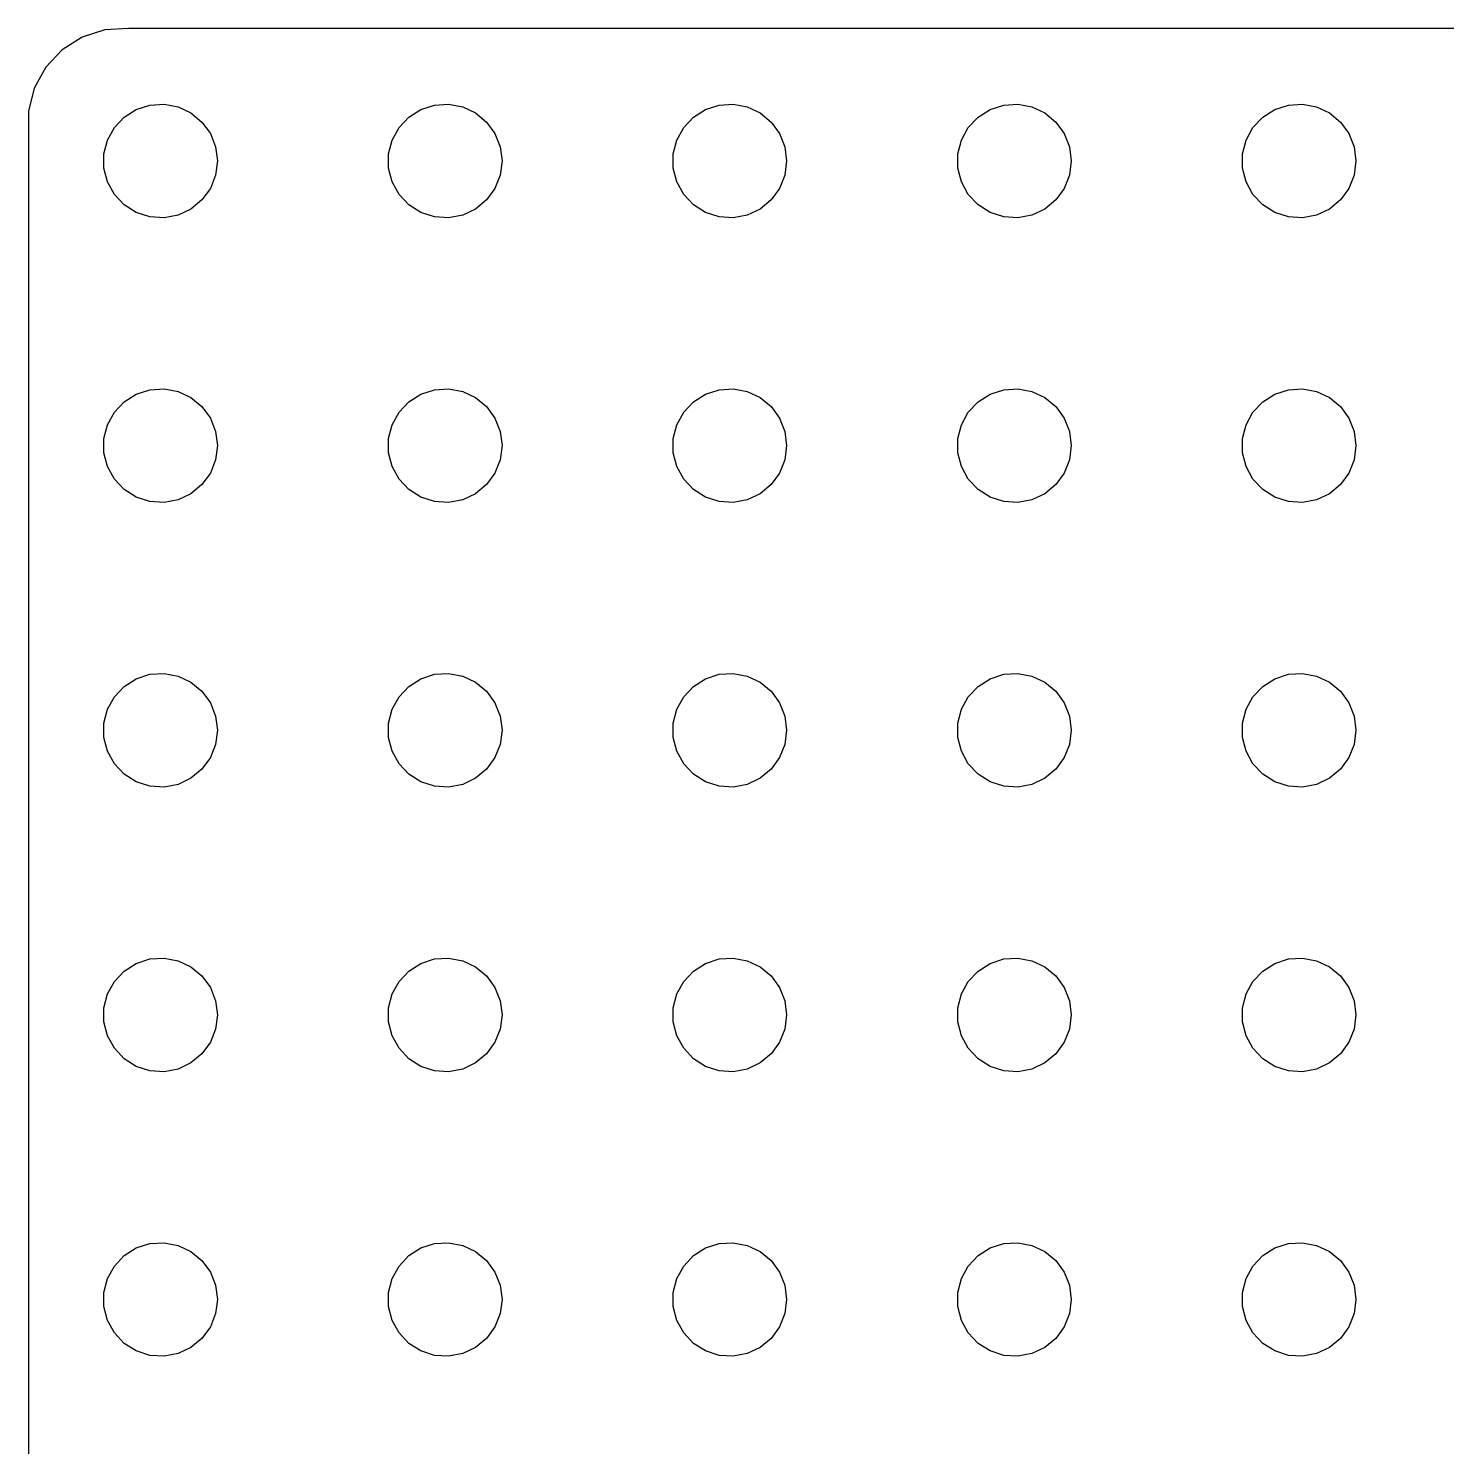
# Model space of a CAD drawing. Header units: metres. Extents: x -149 to 150, y -149 to 149.
# Drawn here: x -149.5 to -74.7, y 74.7 to 149.5 of the extents above; entities that cross this region are included whole.
import ezdxf

# ---------------------------------------------------------------- set-up
doc = ezdxf.new("R2010")
doc.units = ezdxf.units.M

msp = doc.modelspace()

# ---------------------------------------------------------------- linework, layer by layer
for p, q in [((-144.186, 149.49), (-145.437, 149.411)), ((144.814, 149.49), (-144.186, 149.49)), ((-146.629, 149.024), (-147.687, 148.353)), ((-145.437, 149.411), (-146.629, 149.024)), ((-147.687, 148.353), (-148.545, 147.439)), ((-148.545, 147.439), (-149.149, 146.341)), ((-149.149, 146.341), (-149.461, 145.127)), ((-149.461, 145.127), (-149.461, -145.127)), ((-144.412, 144.812), (-143.777, 145.214)), ((-143.777, 145.214), (-143.062, 145.447)), ((-143.062, 145.447), (-142.312, 145.494)), ((-142.312, 145.494), (-141.573, 145.353)), ((-141.573, 145.353), (-140.893, 145.033)), ((-140.893, 145.033), (-140.313, 144.554)), ((-129.412, 144.812), (-128.777, 145.214)), ((-128.777, 145.214), (-128.062, 145.447)), ((-128.062, 145.447), (-127.312, 145.494)), ((-127.312, 145.494), (-126.573, 145.353)), ((-126.573, 145.353), (-125.893, 145.033)), ((-125.893, 145.033), (-125.313, 144.554)), ((-114.412, 144.812), (-113.777, 145.214)), ((-113.777, 145.214), (-113.062, 145.447)), ((-113.062, 145.447), (-112.312, 145.494)), ((-112.312, 145.494), (-111.573, 145.353)), ((-111.573, 145.353), (-110.893, 145.033)), ((-110.893, 145.033), (-110.313, 144.554)), ((-99.4123, 144.812), (-98.7773, 145.214)), ((-98.7773, 145.214), (-98.0621, 145.447)), ((-98.0621, 145.447), (-97.3116, 145.494)), ((-97.3116, 145.494), (-96.573, 145.353)), ((-96.573, 145.353), (-95.8925, 145.033)), ((-95.8925, 145.033), (-95.3131, 144.554)), ((-84.4123, 144.812), (-83.7773, 145.214)), ((-83.7773, 145.214), (-83.0621, 145.447)), ((-83.0621, 145.447), (-82.3116, 145.494)), ((-82.3116, 145.494), (-81.573, 145.353)), ((-81.573, 145.353), (-80.8925, 145.033)), ((-80.8925, 145.033), (-80.3131, 144.554)), ((-145.289, 143.604), (-144.927, 144.263)), ((-144.927, 144.263), (-144.412, 144.812)), ((-140.313, 144.554), (-139.871, 143.945)), ((-130.289, 143.604), (-129.927, 144.263)), ((-129.927, 144.263), (-129.412, 144.812)), ((-125.313, 144.554), (-124.871, 143.945)), ((-115.289, 143.604), (-114.927, 144.263)), ((-114.927, 144.263), (-114.412, 144.812)), ((-110.313, 144.554), (-109.871, 143.945)), ((-100.289, 143.604), (-99.927, 144.263)), ((-99.927, 144.263), (-99.4123, 144.812)), ((-95.3131, 144.554), (-94.8711, 143.945)), ((-85.2893, 143.604), (-84.927, 144.263)), ((-84.927, 144.263), (-84.4123, 144.812)), ((-80.3131, 144.554), (-79.8711, 143.945)), ((-145.476, 142.876), (-145.289, 143.604)), ((-139.871, 143.945), (-139.594, 143.246)), ((-130.476, 142.876), (-130.289, 143.604)), ((-124.871, 143.945), (-124.594, 143.246)), ((-115.476, 142.876), (-115.289, 143.604)), ((-109.871, 143.945), (-109.594, 143.246)), ((-100.476, 142.876), (-100.289, 143.604)), ((-94.8711, 143.945), (-94.5943, 143.246)), ((-85.4763, 142.876), (-85.2893, 143.604)), ((-79.8711, 143.945), (-79.5943, 143.246)), ((-145.476, 142.124), (-145.476, 142.876)), ((-139.594, 143.246), (-139.5, 142.5)), ((-130.476, 142.124), (-130.476, 142.876)), ((-124.594, 143.246), (-124.5, 142.5)), ((-115.476, 142.124), (-115.476, 142.876)), ((-109.594, 143.246), (-109.5, 142.5)), ((-100.476, 142.124), (-100.476, 142.876)), ((-94.5943, 143.246), (-94.5, 142.5)), ((-85.4763, 142.124), (-85.4763, 142.876)), ((-79.5943, 143.246), (-79.5, 142.5)), ((-145.289, 141.396), (-145.476, 142.124)), ((-139.5, 142.5), (-139.594, 141.754)), ((-130.289, 141.396), (-130.476, 142.124)), ((-124.5, 142.5), (-124.594, 141.754)), ((-115.289, 141.396), (-115.476, 142.124)), ((-109.5, 142.5), (-109.594, 141.754)), ((-100.289, 141.396), (-100.476, 142.124)), ((-94.5, 142.5), (-94.5943, 141.754)), ((-85.2893, 141.396), (-85.4763, 142.124)), ((-79.5, 142.5), (-79.5943, 141.754)), ((-144.927, 140.737), (-145.289, 141.396)), ((-139.594, 141.754), (-139.871, 141.055)), ((-129.927, 140.737), (-130.289, 141.396)), ((-124.594, 141.754), (-124.871, 141.055)), ((-114.927, 140.737), (-115.289, 141.396)), ((-109.594, 141.754), (-109.871, 141.055)), ((-99.927, 140.737), (-100.289, 141.396)), ((-94.5943, 141.754), (-94.8711, 141.055)), ((-84.927, 140.737), (-85.2893, 141.396)), ((-79.5943, 141.754), (-79.8711, 141.055)), ((-144.412, 140.188), (-144.927, 140.737)), ((-139.871, 141.055), (-140.313, 140.446)), ((-129.412, 140.188), (-129.927, 140.737)), ((-124.871, 141.055), (-125.313, 140.446)), ((-114.412, 140.188), (-114.927, 140.737)), ((-109.871, 141.055), (-110.313, 140.446)), ((-99.4123, 140.188), (-99.927, 140.737)), ((-94.8711, 141.055), (-95.3131, 140.446)), ((-84.4123, 140.188), (-84.927, 140.737)), ((-79.8711, 141.055), (-80.3131, 140.446)), ((-143.777, 139.786), (-144.412, 140.188)), ((-143.062, 139.553), (-143.777, 139.786)), ((-140.893, 139.967), (-141.573, 139.647)), ((-140.313, 140.446), (-140.893, 139.967)), ((-128.777, 139.786), (-129.412, 140.188)), ((-128.062, 139.553), (-128.777, 139.786)), ((-125.893, 139.967), (-126.573, 139.647)), ((-125.313, 140.446), (-125.893, 139.967)), ((-113.777, 139.786), (-114.412, 140.188)), ((-113.062, 139.553), (-113.777, 139.786)), ((-110.893, 139.967), (-111.573, 139.647)), ((-110.313, 140.446), (-110.893, 139.967)), ((-98.7773, 139.786), (-99.4123, 140.188)), ((-98.0621, 139.553), (-98.7773, 139.786)), ((-95.8925, 139.967), (-96.573, 139.647)), ((-95.3131, 140.446), (-95.8925, 139.967)), ((-83.7773, 139.786), (-84.4123, 140.188)), ((-83.0621, 139.553), (-83.7773, 139.786)), ((-80.8925, 139.967), (-81.573, 139.647)), ((-80.3131, 140.446), (-80.8925, 139.967)), ((-142.312, 139.506), (-143.062, 139.553)), ((-141.573, 139.647), (-142.312, 139.506)), ((-127.312, 139.506), (-128.062, 139.553)), ((-126.573, 139.647), (-127.312, 139.506)), ((-112.312, 139.506), (-113.062, 139.553)), ((-111.573, 139.647), (-112.312, 139.506)), ((-97.3116, 139.506), (-98.0621, 139.553)), ((-96.573, 139.647), (-97.3116, 139.506)), ((-82.3116, 139.506), (-83.0621, 139.553)), ((-81.573, 139.647), (-82.3116, 139.506)), ((-144.412, 129.812), (-143.777, 130.214)), ((-143.777, 130.214), (-143.062, 130.447)), ((-143.062, 130.447), (-142.312, 130.494)), ((-142.312, 130.494), (-141.573, 130.353)), ((-141.573, 130.353), (-140.893, 130.033)), ((-129.412, 129.812), (-128.777, 130.214)), ((-128.777, 130.214), (-128.062, 130.447)), ((-128.062, 130.447), (-127.312, 130.494)), ((-127.312, 130.494), (-126.573, 130.353)), ((-126.573, 130.353), (-125.893, 130.033)), ((-114.412, 129.812), (-113.777, 130.214)), ((-113.777, 130.214), (-113.062, 130.447)), ((-113.062, 130.447), (-112.312, 130.494)), ((-112.312, 130.494), (-111.573, 130.353)), ((-111.573, 130.353), (-110.893, 130.033)), ((-99.4123, 129.812), (-98.7773, 130.214)), ((-98.7773, 130.214), (-98.0621, 130.447)), ((-98.0621, 130.447), (-97.3116, 130.494)), ((-97.3116, 130.494), (-96.573, 130.353)), ((-96.573, 130.353), (-95.8925, 130.033)), ((-84.4123, 129.812), (-83.7773, 130.214)), ((-83.7773, 130.214), (-83.0621, 130.447)), ((-83.0621, 130.447), (-82.3116, 130.494)), ((-82.3116, 130.494), (-81.573, 130.353)), ((-81.573, 130.353), (-80.8925, 130.033)), ((-144.927, 129.263), (-144.412, 129.812)), ((-140.893, 130.033), (-140.313, 129.554)), ((-140.313, 129.554), (-139.871, 128.945)), ((-129.927, 129.263), (-129.412, 129.812)), ((-125.893, 130.033), (-125.313, 129.554)), ((-125.313, 129.554), (-124.871, 128.945)), ((-114.927, 129.263), (-114.412, 129.812)), ((-110.893, 130.033), (-110.313, 129.554)), ((-110.313, 129.554), (-109.871, 128.945)), ((-99.927, 129.263), (-99.4123, 129.812)), ((-95.8925, 130.033), (-95.3131, 129.554)), ((-95.3131, 129.554), (-94.8711, 128.945)), ((-84.927, 129.263), (-84.4123, 129.812)), ((-80.8925, 130.033), (-80.3131, 129.554)), ((-80.3131, 129.554), (-79.8711, 128.945)), ((-145.476, 127.876), (-145.289, 128.604)), ((-145.289, 128.604), (-144.927, 129.263)), ((-139.871, 128.945), (-139.594, 128.246)), ((-130.476, 127.876), (-130.289, 128.604)), ((-130.289, 128.604), (-129.927, 129.263)), ((-124.871, 128.945), (-124.594, 128.246)), ((-115.476, 127.876), (-115.289, 128.604)), ((-115.289, 128.604), (-114.927, 129.263)), ((-109.871, 128.945), (-109.594, 128.246)), ((-100.476, 127.876), (-100.289, 128.604)), ((-100.289, 128.604), (-99.927, 129.263)), ((-94.8711, 128.945), (-94.5943, 128.246)), ((-85.4763, 127.876), (-85.2893, 128.604)), ((-85.2893, 128.604), (-84.927, 129.263)), ((-79.8711, 128.945), (-79.5943, 128.246)), ((-145.476, 127.124), (-145.476, 127.876)), ((-139.594, 128.246), (-139.5, 127.5)), ((-130.476, 127.124), (-130.476, 127.876)), ((-124.594, 128.246), (-124.5, 127.5)), ((-115.476, 127.124), (-115.476, 127.876)), ((-109.594, 128.246), (-109.5, 127.5)), ((-100.476, 127.124), (-100.476, 127.876)), ((-94.5943, 128.246), (-94.5, 127.5)), ((-85.4763, 127.124), (-85.4763, 127.876)), ((-79.5943, 128.246), (-79.5, 127.5)), ((-145.289, 126.396), (-145.476, 127.124)), ((-139.5, 127.5), (-139.594, 126.754)), ((-130.289, 126.396), (-130.476, 127.124)), ((-124.5, 127.5), (-124.594, 126.754)), ((-115.289, 126.396), (-115.476, 127.124)), ((-109.5, 127.5), (-109.594, 126.754)), ((-100.289, 126.396), (-100.476, 127.124)), ((-94.5, 127.5), (-94.5943, 126.754)), ((-85.2893, 126.396), (-85.4763, 127.124)), ((-79.5, 127.5), (-79.5943, 126.754)), ((-144.927, 125.737), (-145.289, 126.396)), ((-139.594, 126.754), (-139.871, 126.055)), ((-129.927, 125.737), (-130.289, 126.396)), ((-124.594, 126.754), (-124.871, 126.055)), ((-114.927, 125.737), (-115.289, 126.396)), ((-109.594, 126.754), (-109.871, 126.055)), ((-99.927, 125.737), (-100.289, 126.396)), ((-94.5943, 126.754), (-94.8711, 126.055)), ((-84.927, 125.737), (-85.2893, 126.396)), ((-79.5943, 126.754), (-79.8711, 126.055)), ((-144.412, 125.188), (-144.927, 125.737)), ((-139.871, 126.055), (-140.313, 125.446)), ((-129.412, 125.188), (-129.927, 125.737)), ((-124.871, 126.055), (-125.313, 125.446)), ((-114.412, 125.188), (-114.927, 125.737)), ((-109.871, 126.055), (-110.313, 125.446)), ((-99.4123, 125.188), (-99.927, 125.737)), ((-94.8711, 126.055), (-95.3131, 125.446)), ((-84.4123, 125.188), (-84.927, 125.737)), ((-79.8711, 126.055), (-80.3131, 125.446)), ((-143.777, 124.786), (-144.412, 125.188)), ((-140.893, 124.967), (-141.573, 124.647)), ((-140.313, 125.446), (-140.893, 124.967)), ((-128.777, 124.786), (-129.412, 125.188)), ((-125.893, 124.967), (-126.573, 124.647)), ((-125.313, 125.446), (-125.893, 124.967)), ((-113.777, 124.786), (-114.412, 125.188)), ((-110.893, 124.967), (-111.573, 124.647)), ((-110.313, 125.446), (-110.893, 124.967)), ((-98.7773, 124.786), (-99.4123, 125.188)), ((-95.8925, 124.967), (-96.573, 124.647)), ((-95.3131, 125.446), (-95.8925, 124.967)), ((-83.7773, 124.786), (-84.4123, 125.188)), ((-80.8925, 124.967), (-81.573, 124.647)), ((-80.3131, 125.446), (-80.8925, 124.967)), ((-143.062, 124.553), (-143.777, 124.786)), ((-142.312, 124.506), (-143.062, 124.553)), ((-141.573, 124.647), (-142.312, 124.506)), ((-128.062, 124.553), (-128.777, 124.786)), ((-127.312, 124.506), (-128.062, 124.553)), ((-126.573, 124.647), (-127.312, 124.506)), ((-113.062, 124.553), (-113.777, 124.786)), ((-112.312, 124.506), (-113.062, 124.553)), ((-111.573, 124.647), (-112.312, 124.506)), ((-98.0621, 124.553), (-98.7773, 124.786)), ((-97.3116, 124.506), (-98.0621, 124.553)), ((-96.573, 124.647), (-97.3116, 124.506)), ((-83.0621, 124.553), (-83.7773, 124.786)), ((-82.3116, 124.506), (-83.0621, 124.553)), ((-81.573, 124.647), (-82.3116, 124.506)), ((-144.412, 114.812), (-143.777, 115.214)), ((-143.777, 115.214), (-143.062, 115.447)), ((-143.062, 115.447), (-142.312, 115.494)), ((-142.312, 115.494), (-141.573, 115.353)), ((-141.573, 115.353), (-140.893, 115.033)), ((-129.412, 114.812), (-128.777, 115.214)), ((-128.777, 115.214), (-128.062, 115.447)), ((-128.062, 115.447), (-127.312, 115.494)), ((-127.312, 115.494), (-126.573, 115.353)), ((-126.573, 115.353), (-125.893, 115.033)), ((-114.412, 114.812), (-113.777, 115.214)), ((-113.777, 115.214), (-113.062, 115.447)), ((-113.062, 115.447), (-112.312, 115.494)), ((-112.312, 115.494), (-111.573, 115.353)), ((-111.573, 115.353), (-110.893, 115.033)), ((-99.4123, 114.812), (-98.7773, 115.214)), ((-98.7773, 115.214), (-98.0621, 115.447)), ((-98.0621, 115.447), (-97.3116, 115.494)), ((-97.3116, 115.494), (-96.573, 115.353)), ((-96.573, 115.353), (-95.8925, 115.033)), ((-84.4123, 114.812), (-83.7773, 115.214)), ((-83.7773, 115.214), (-83.0621, 115.447)), ((-83.0621, 115.447), (-82.3116, 115.494)), ((-82.3116, 115.494), (-81.573, 115.353)), ((-81.573, 115.353), (-80.8925, 115.033)), ((-144.927, 114.263), (-144.412, 114.812)), ((-140.893, 115.033), (-140.313, 114.554)), ((-140.313, 114.554), (-139.871, 113.945)), ((-129.927, 114.263), (-129.412, 114.812)), ((-125.893, 115.033), (-125.313, 114.554)), ((-125.313, 114.554), (-124.871, 113.945)), ((-114.927, 114.263), (-114.412, 114.812)), ((-110.893, 115.033), (-110.313, 114.554)), ((-110.313, 114.554), (-109.871, 113.945)), ((-99.927, 114.263), (-99.4123, 114.812)), ((-95.8925, 115.033), (-95.3131, 114.554)), ((-95.3131, 114.554), (-94.8711, 113.945)), ((-84.927, 114.263), (-84.4123, 114.812)), ((-80.8925, 115.033), (-80.3131, 114.554)), ((-80.3131, 114.554), (-79.8711, 113.945)), ((-145.289, 113.604), (-144.927, 114.263)), ((-139.871, 113.945), (-139.594, 113.246)), ((-130.289, 113.604), (-129.927, 114.263)), ((-124.871, 113.945), (-124.594, 113.246)), ((-115.289, 113.604), (-114.927, 114.263)), ((-109.871, 113.945), (-109.594, 113.246)), ((-100.289, 113.604), (-99.927, 114.263)), ((-94.8711, 113.945), (-94.5943, 113.246)), ((-85.2893, 113.604), (-84.927, 114.263)), ((-79.8711, 113.945), (-79.5943, 113.246)), ((-145.476, 112.876), (-145.289, 113.604)), ((-145.476, 112.124), (-145.476, 112.876)), ((-139.594, 113.246), (-139.5, 112.5)), ((-130.476, 112.876), (-130.289, 113.604)), ((-130.476, 112.124), (-130.476, 112.876)), ((-124.594, 113.246), (-124.5, 112.5)), ((-115.476, 112.876), (-115.289, 113.604)), ((-115.476, 112.124), (-115.476, 112.876)), ((-109.594, 113.246), (-109.5, 112.5)), ((-100.476, 112.876), (-100.289, 113.604)), ((-100.476, 112.124), (-100.476, 112.876)), ((-94.5943, 113.246), (-94.5, 112.5)), ((-85.4763, 112.876), (-85.2893, 113.604)), ((-85.4763, 112.124), (-85.4763, 112.876)), ((-79.5943, 113.246), (-79.5, 112.5)), ((-145.289, 111.396), (-145.476, 112.124)), ((-139.5, 112.5), (-139.594, 111.754)), ((-130.289, 111.396), (-130.476, 112.124)), ((-124.5, 112.5), (-124.594, 111.754)), ((-115.289, 111.396), (-115.476, 112.124)), ((-109.5, 112.5), (-109.594, 111.754)), ((-100.289, 111.396), (-100.476, 112.124)), ((-94.5, 112.5), (-94.5943, 111.754)), ((-85.2893, 111.396), (-85.4763, 112.124)), ((-79.5, 112.5), (-79.5943, 111.754)), ((-144.927, 110.737), (-145.289, 111.396)), ((-139.594, 111.754), (-139.871, 111.055)), ((-129.927, 110.737), (-130.289, 111.396)), ((-124.594, 111.754), (-124.871, 111.055)), ((-114.927, 110.737), (-115.289, 111.396)), ((-109.594, 111.754), (-109.871, 111.055)), ((-99.927, 110.737), (-100.289, 111.396)), ((-94.5943, 111.754), (-94.8711, 111.055)), ((-84.927, 110.737), (-85.2893, 111.396)), ((-79.5943, 111.754), (-79.8711, 111.055)), ((-144.412, 110.188), (-144.927, 110.737)), ((-139.871, 111.055), (-140.313, 110.446)), ((-129.412, 110.188), (-129.927, 110.737)), ((-124.871, 111.055), (-125.313, 110.446)), ((-114.412, 110.188), (-114.927, 110.737)), ((-109.871, 111.055), (-110.313, 110.446)), ((-99.4123, 110.188), (-99.927, 110.737)), ((-94.8711, 111.055), (-95.3131, 110.446)), ((-84.4123, 110.188), (-84.927, 110.737)), ((-79.8711, 111.055), (-80.3131, 110.446)), ((-143.777, 109.786), (-144.412, 110.188)), ((-140.893, 109.967), (-141.573, 109.647)), ((-140.313, 110.446), (-140.893, 109.967)), ((-128.777, 109.786), (-129.412, 110.188)), ((-125.893, 109.967), (-126.573, 109.647)), ((-125.313, 110.446), (-125.893, 109.967)), ((-113.777, 109.786), (-114.412, 110.188)), ((-110.893, 109.967), (-111.573, 109.647)), ((-110.313, 110.446), (-110.893, 109.967)), ((-98.7773, 109.786), (-99.4123, 110.188)), ((-95.8925, 109.967), (-96.573, 109.647)), ((-95.3131, 110.446), (-95.8925, 109.967)), ((-83.7773, 109.786), (-84.4123, 110.188)), ((-80.8925, 109.967), (-81.573, 109.647)), ((-80.3131, 110.446), (-80.8925, 109.967)), ((-143.062, 109.553), (-143.777, 109.786)), ((-142.312, 109.506), (-143.062, 109.553)), ((-141.573, 109.647), (-142.312, 109.506)), ((-128.062, 109.553), (-128.777, 109.786)), ((-127.312, 109.506), (-128.062, 109.553)), ((-126.573, 109.647), (-127.312, 109.506)), ((-113.062, 109.553), (-113.777, 109.786)), ((-112.312, 109.506), (-113.062, 109.553)), ((-111.573, 109.647), (-112.312, 109.506)), ((-98.0621, 109.553), (-98.7773, 109.786)), ((-97.3116, 109.506), (-98.0621, 109.553)), ((-96.573, 109.647), (-97.3116, 109.506)), ((-83.0621, 109.553), (-83.7773, 109.786)), ((-82.3116, 109.506), (-83.0621, 109.553)), ((-81.573, 109.647), (-82.3116, 109.506)), ((-144.412, 99.8115), (-143.777, 100.214)), ((-143.777, 100.214), (-143.062, 100.447)), ((-143.062, 100.447), (-142.312, 100.494)), ((-142.312, 100.494), (-141.573, 100.353)), ((-141.573, 100.353), (-140.893, 100.033)), ((-129.412, 99.8115), (-128.777, 100.214)), ((-128.777, 100.214), (-128.062, 100.447)), ((-128.062, 100.447), (-127.312, 100.494)), ((-127.312, 100.494), (-126.573, 100.353)), ((-126.573, 100.353), (-125.893, 100.033)), ((-114.412, 99.8115), (-113.777, 100.214)), ((-113.777, 100.214), (-113.062, 100.447)), ((-113.062, 100.447), (-112.312, 100.494)), ((-112.312, 100.494), (-111.573, 100.353)), ((-111.573, 100.353), (-110.893, 100.033)), ((-99.4123, 99.8115), (-98.7773, 100.214)), ((-98.7773, 100.214), (-98.0621, 100.447)), ((-98.0621, 100.447), (-97.3116, 100.494)), ((-97.3116, 100.494), (-96.573, 100.353)), ((-96.573, 100.353), (-95.8925, 100.033)), ((-84.4123, 99.8115), (-83.7773, 100.214)), ((-83.7773, 100.214), (-83.0621, 100.447)), ((-83.0621, 100.447), (-82.3116, 100.494)), ((-82.3116, 100.494), (-81.573, 100.353)), ((-81.573, 100.353), (-80.8925, 100.033)), ((-144.927, 99.2634), (-144.412, 99.8115)), ((-140.893, 100.033), (-140.313, 99.5536)), ((-140.313, 99.5536), (-139.871, 98.9453)), ((-129.927, 99.2634), (-129.412, 99.8115)), ((-125.893, 100.033), (-125.313, 99.5536)), ((-125.313, 99.5536), (-124.871, 98.9453)), ((-114.927, 99.2634), (-114.412, 99.8115)), ((-110.893, 100.033), (-110.313, 99.5536)), ((-110.313, 99.5536), (-109.871, 98.9453)), ((-99.927, 99.2634), (-99.4123, 99.8115)), ((-95.8925, 100.033), (-95.3131, 99.5536)), ((-95.3131, 99.5536), (-94.8711, 98.9453)), ((-84.927, 99.2634), (-84.4123, 99.8115)), ((-80.8925, 100.033), (-80.3131, 99.5536)), ((-80.3131, 99.5536), (-79.8711, 98.9453)), ((-145.289, 98.6044), (-144.927, 99.2634)), ((-139.871, 98.9453), (-139.594, 98.2461)), ((-130.289, 98.6044), (-129.927, 99.2634)), ((-124.871, 98.9453), (-124.594, 98.2461)), ((-115.289, 98.6044), (-114.927, 99.2634)), ((-109.871, 98.9453), (-109.594, 98.2461)), ((-100.289, 98.6044), (-99.927, 99.2634)), ((-94.8711, 98.9453), (-94.5943, 98.2461)), ((-85.2893, 98.6044), (-84.927, 99.2634)), ((-79.8711, 98.9453), (-79.5943, 98.2461)), ((-145.476, 97.876), (-145.289, 98.6044)), ((-139.594, 98.2461), (-139.5, 97.5)), ((-130.476, 97.876), (-130.289, 98.6044)), ((-124.594, 98.2461), (-124.5, 97.5)), ((-115.476, 97.876), (-115.289, 98.6044)), ((-109.594, 98.2461), (-109.5, 97.5)), ((-100.476, 97.876), (-100.289, 98.6044)), ((-94.5943, 98.2461), (-94.5, 97.5)), ((-85.4763, 97.876), (-85.2893, 98.6044)), ((-79.5943, 98.2461), (-79.5, 97.5)), ((-145.476, 97.124), (-145.476, 97.876)), ((-139.5, 97.5), (-139.594, 96.7539)), ((-130.476, 97.124), (-130.476, 97.876)), ((-124.5, 97.5), (-124.594, 96.7539)), ((-115.476, 97.124), (-115.476, 97.876)), ((-109.5, 97.5), (-109.594, 96.7539)), ((-100.476, 97.124), (-100.476, 97.876)), ((-94.5, 97.5), (-94.5943, 96.7539)), ((-85.4763, 97.124), (-85.4763, 97.876)), ((-79.5, 97.5), (-79.5943, 96.7539)), ((-145.289, 96.3956), (-145.476, 97.124)), ((-139.594, 96.7539), (-139.871, 96.0547)), ((-130.289, 96.3956), (-130.476, 97.124)), ((-124.594, 96.7539), (-124.871, 96.0547)), ((-115.289, 96.3956), (-115.476, 97.124)), ((-109.594, 96.7539), (-109.871, 96.0547)), ((-100.289, 96.3956), (-100.476, 97.124)), ((-94.5943, 96.7539), (-94.8711, 96.0547)), ((-85.2893, 96.3956), (-85.4763, 97.124)), ((-79.5943, 96.7539), (-79.8711, 96.0547)), ((-144.927, 95.7366), (-145.289, 96.3956)), ((-144.412, 95.1885), (-144.927, 95.7366)), ((-139.871, 96.0547), (-140.313, 95.4464)), ((-129.927, 95.7366), (-130.289, 96.3956)), ((-129.412, 95.1885), (-129.927, 95.7366)), ((-124.871, 96.0547), (-125.313, 95.4464)), ((-114.927, 95.7366), (-115.289, 96.3956)), ((-114.412, 95.1885), (-114.927, 95.7366)), ((-109.871, 96.0547), (-110.313, 95.4464)), ((-99.927, 95.7366), (-100.289, 96.3956)), ((-99.4123, 95.1885), (-99.927, 95.7366)), ((-94.8711, 96.0547), (-95.3131, 95.4464)), ((-84.927, 95.7366), (-85.2893, 96.3956)), ((-84.4123, 95.1885), (-84.927, 95.7366)), ((-79.8711, 96.0547), (-80.3131, 95.4464)), ((-143.777, 94.7855), (-144.412, 95.1885)), ((-140.893, 94.967), (-141.573, 94.6468)), ((-140.313, 95.4464), (-140.893, 94.967)), ((-128.777, 94.7855), (-129.412, 95.1885)), ((-125.893, 94.967), (-126.573, 94.6468)), ((-125.313, 95.4464), (-125.893, 94.967)), ((-113.777, 94.7855), (-114.412, 95.1885)), ((-110.893, 94.967), (-111.573, 94.6468)), ((-110.313, 95.4464), (-110.893, 94.967)), ((-98.7773, 94.7855), (-99.4123, 95.1885)), ((-95.8925, 94.967), (-96.573, 94.6468)), ((-95.3131, 95.4464), (-95.8925, 94.967)), ((-83.7773, 94.7855), (-84.4123, 95.1885)), ((-80.8925, 94.967), (-81.573, 94.6468)), ((-80.3131, 95.4464), (-80.8925, 94.967)), ((-143.062, 94.5531), (-143.777, 94.7855)), ((-142.312, 94.5059), (-143.062, 94.5531)), ((-141.573, 94.6468), (-142.312, 94.5059)), ((-128.062, 94.5531), (-128.777, 94.7855)), ((-127.312, 94.5059), (-128.062, 94.5531)), ((-126.573, 94.6468), (-127.312, 94.5059)), ((-113.062, 94.5531), (-113.777, 94.7855)), ((-112.312, 94.5059), (-113.062, 94.5531)), ((-111.573, 94.6468), (-112.312, 94.5059)), ((-98.0621, 94.5531), (-98.7773, 94.7855)), ((-97.3116, 94.5059), (-98.0621, 94.5531)), ((-96.573, 94.6468), (-97.3116, 94.5059)), ((-83.0621, 94.5531), (-83.7773, 94.7855)), ((-82.3116, 94.5059), (-83.0621, 94.5531)), ((-81.573, 94.6468), (-82.3116, 94.5059)), ((-144.412, 84.8115), (-143.777, 85.2145)), ((-143.777, 85.2145), (-143.062, 85.4469)), ((-143.062, 85.4469), (-142.312, 85.4941)), ((-142.312, 85.4941), (-141.573, 85.3532)), ((-141.573, 85.3532), (-140.893, 85.033)), ((-129.412, 84.8115), (-128.777, 85.2145)), ((-128.777, 85.2145), (-128.062, 85.4469)), ((-128.062, 85.4469), (-127.312, 85.4941)), ((-127.312, 85.4941), (-126.573, 85.3532)), ((-126.573, 85.3532), (-125.893, 85.033)), ((-114.412, 84.8115), (-113.777, 85.2145)), ((-113.777, 85.2145), (-113.062, 85.4469)), ((-113.062, 85.4469), (-112.312, 85.4941)), ((-112.312, 85.4941), (-111.573, 85.3532)), ((-111.573, 85.3532), (-110.893, 85.033)), ((-99.4123, 84.8115), (-98.7773, 85.2145)), ((-98.7773, 85.2145), (-98.0621, 85.4469)), ((-98.0621, 85.4469), (-97.3116, 85.4941)), ((-97.3116, 85.4941), (-96.573, 85.3532)), ((-96.573, 85.3532), (-95.8925, 85.033)), ((-84.4123, 84.8115), (-83.7773, 85.2145)), ((-83.7773, 85.2145), (-83.0621, 85.4469)), ((-83.0621, 85.4469), (-82.3116, 85.4941)), ((-82.3116, 85.4941), (-81.573, 85.3532)), ((-81.573, 85.3532), (-80.8925, 85.033)), ((-144.927, 84.2634), (-144.412, 84.8115)), ((-140.893, 85.033), (-140.313, 84.5536)), ((-140.313, 84.5536), (-139.871, 83.9453)), ((-129.927, 84.2634), (-129.412, 84.8115)), ((-125.893, 85.033), (-125.313, 84.5536)), ((-125.313, 84.5536), (-124.871, 83.9453)), ((-114.927, 84.2634), (-114.412, 84.8115)), ((-110.893, 85.033), (-110.313, 84.5536)), ((-110.313, 84.5536), (-109.871, 83.9453)), ((-99.927, 84.2634), (-99.4123, 84.8115)), ((-95.8925, 85.033), (-95.3131, 84.5536)), ((-95.3131, 84.5536), (-94.8711, 83.9453)), ((-84.927, 84.2634), (-84.4123, 84.8115)), ((-80.8925, 85.033), (-80.3131, 84.5536)), ((-80.3131, 84.5536), (-79.8711, 83.9453)), ((-145.289, 83.6044), (-144.927, 84.2634)), ((-139.871, 83.9453), (-139.594, 83.2461)), ((-130.289, 83.6044), (-129.927, 84.2634)), ((-124.871, 83.9453), (-124.594, 83.2461)), ((-115.289, 83.6044), (-114.927, 84.2634)), ((-109.871, 83.9453), (-109.594, 83.2461)), ((-100.289, 83.6044), (-99.927, 84.2634)), ((-94.8711, 83.9453), (-94.5943, 83.2461)), ((-85.2893, 83.6044), (-84.927, 84.2634)), ((-79.8711, 83.9453), (-79.5943, 83.2461)), ((-145.476, 82.876), (-145.289, 83.6044)), ((-139.594, 83.2461), (-139.5, 82.5)), ((-130.476, 82.876), (-130.289, 83.6044)), ((-124.594, 83.2461), (-124.5, 82.5)), ((-115.476, 82.876), (-115.289, 83.6044)), ((-109.594, 83.2461), (-109.5, 82.5)), ((-100.476, 82.876), (-100.289, 83.6044)), ((-94.5943, 83.2461), (-94.5, 82.5)), ((-85.4763, 82.876), (-85.2893, 83.6044)), ((-79.5943, 83.2461), (-79.5, 82.5)), ((-145.476, 82.124), (-145.476, 82.876)), ((-139.5, 82.5), (-139.594, 81.7539)), ((-130.476, 82.124), (-130.476, 82.876)), ((-124.5, 82.5), (-124.594, 81.7539)), ((-115.476, 82.124), (-115.476, 82.876)), ((-109.5, 82.5), (-109.594, 81.7539)), ((-100.476, 82.124), (-100.476, 82.876)), ((-94.5, 82.5), (-94.5943, 81.7539)), ((-85.4763, 82.124), (-85.4763, 82.876)), ((-79.5, 82.5), (-79.5943, 81.7539)), ((-145.289, 81.3956), (-145.476, 82.124)), ((-139.594, 81.7539), (-139.871, 81.0547)), ((-130.289, 81.3956), (-130.476, 82.124)), ((-124.594, 81.7539), (-124.871, 81.0547)), ((-115.289, 81.3956), (-115.476, 82.124)), ((-109.594, 81.7539), (-109.871, 81.0547)), ((-100.289, 81.3956), (-100.476, 82.124)), ((-94.5943, 81.7539), (-94.8711, 81.0547)), ((-85.2893, 81.3956), (-85.4763, 82.124)), ((-79.5943, 81.7539), (-79.8711, 81.0547)), ((-144.927, 80.7366), (-145.289, 81.3956)), ((-144.412, 80.1885), (-144.927, 80.7366)), ((-139.871, 81.0547), (-140.313, 80.4464)), ((-129.927, 80.7366), (-130.289, 81.3956)), ((-129.412, 80.1885), (-129.927, 80.7366)), ((-124.871, 81.0547), (-125.313, 80.4464)), ((-114.927, 80.7366), (-115.289, 81.3956)), ((-114.412, 80.1885), (-114.927, 80.7366)), ((-109.871, 81.0547), (-110.313, 80.4464)), ((-99.927, 80.7366), (-100.289, 81.3956)), ((-99.4123, 80.1885), (-99.927, 80.7366)), ((-94.8711, 81.0547), (-95.3131, 80.4464)), ((-84.927, 80.7366), (-85.2893, 81.3956)), ((-84.4123, 80.1885), (-84.927, 80.7366)), ((-79.8711, 81.0547), (-80.3131, 80.4464)), ((-143.777, 79.7855), (-144.412, 80.1885)), ((-140.313, 80.4464), (-140.893, 79.967)), ((-128.777, 79.7855), (-129.412, 80.1885)), ((-125.313, 80.4464), (-125.893, 79.967)), ((-113.777, 79.7855), (-114.412, 80.1885)), ((-110.313, 80.4464), (-110.893, 79.967)), ((-98.7773, 79.7855), (-99.4123, 80.1885)), ((-95.3131, 80.4464), (-95.8925, 79.967)), ((-83.7773, 79.7855), (-84.4123, 80.1885)), ((-80.3131, 80.4464), (-80.8925, 79.967)), ((-143.062, 79.5531), (-143.777, 79.7855)), ((-142.312, 79.5059), (-143.062, 79.5531)), ((-141.573, 79.6468), (-142.312, 79.5059)), ((-140.893, 79.967), (-141.573, 79.6468)), ((-128.062, 79.5531), (-128.777, 79.7855)), ((-127.312, 79.5059), (-128.062, 79.5531)), ((-126.573, 79.6468), (-127.312, 79.5059)), ((-125.893, 79.967), (-126.573, 79.6468)), ((-113.062, 79.5531), (-113.777, 79.7855)), ((-112.312, 79.5059), (-113.062, 79.5531)), ((-111.573, 79.6468), (-112.312, 79.5059)), ((-110.893, 79.967), (-111.573, 79.6468)), ((-98.0621, 79.5531), (-98.7773, 79.7855)), ((-97.3116, 79.5059), (-98.0621, 79.5531)), ((-96.573, 79.6468), (-97.3116, 79.5059)), ((-95.8925, 79.967), (-96.573, 79.6468)), ((-83.0621, 79.5531), (-83.7773, 79.7855)), ((-82.3116, 79.5059), (-83.0621, 79.5531)), ((-81.573, 79.6468), (-82.3116, 79.5059)), ((-80.8925, 79.967), (-81.573, 79.6468))]:
    msp.add_line(p, q)

doc.saveas('drawing.dxf')
